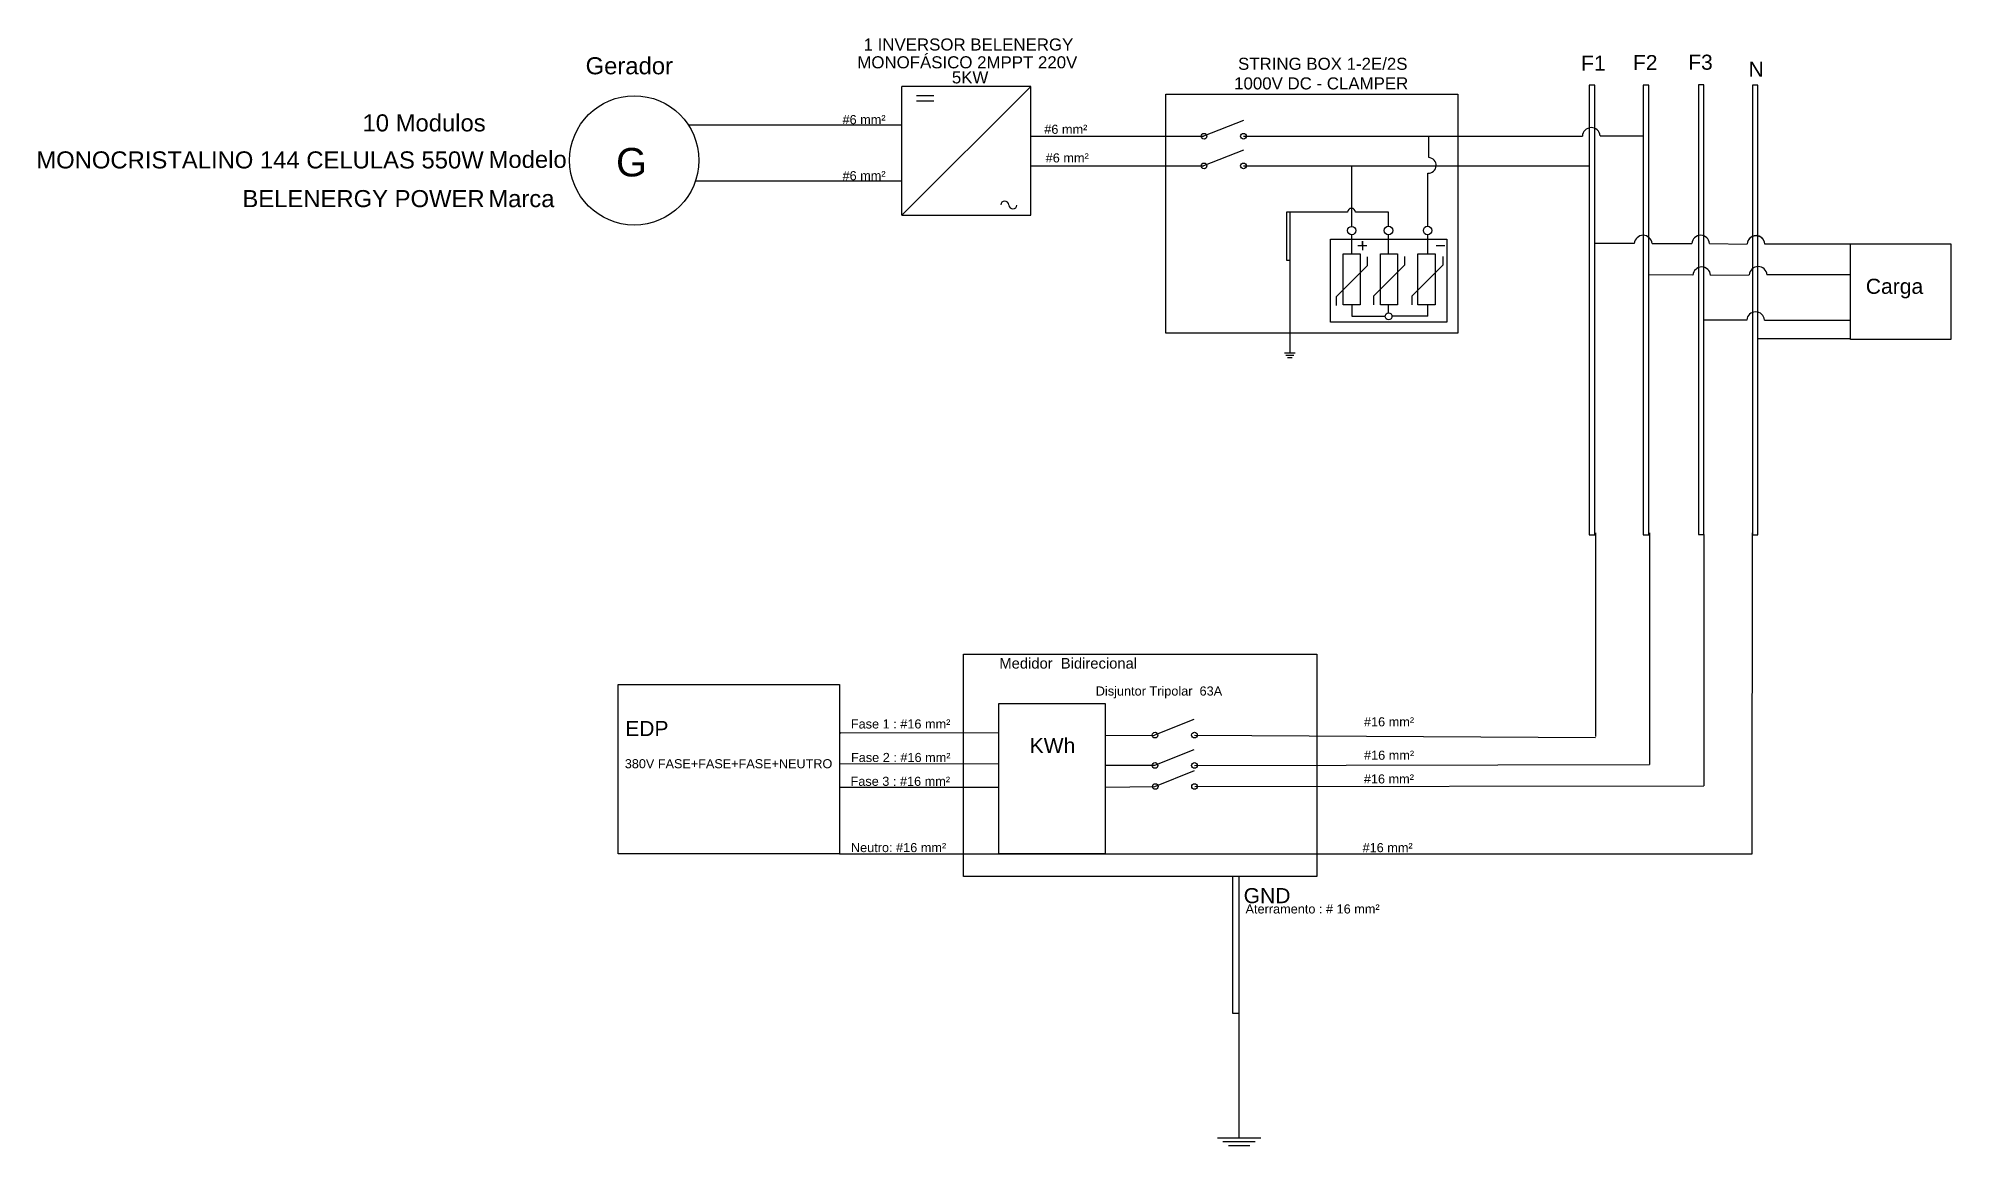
# Model space of a CAD drawing. Header units: millimetres. Extents: x 2516 to 32375, y 1259 to 18541.
import ezdxf

# ---------------------------------------------------------------- set-up
doc = ezdxf.new("R2010")
doc.units = ezdxf.units.MM
doc.styles.add('arial', font='arial.ttf')
doc.styles.get("Standard").update_dxf_attribs({"font": 'arial.ttf'})

msp = doc.modelspace()

# ---------------------------------------------------------------- linework, layer by layer
for p, q in [((18011, 17790), (16000, 17790)), ((18011, 17790), (16000, 15782)), ((16000, 15780), (16000, 17790)), ((16227, 17646), (16496, 17646)), ((18011, 15780), (18011, 17790)), ((26732, 17812), (26732, 10792)), ((26816, 17812), (26732, 17812)), ((26816, 10792), (26816, 17812)), ((27575, 17812), (27575, 11910)), ((27659, 17812), (27575, 17812)), ((27575, 17812), (27575, 10792)), ((27659, 17812), (27575, 17812)), ((27659, 11910), (27659, 17812)), ((27659, 10792), (27659, 17812)), ((28438, 17817), (28438, 11916)), ((28522, 17817), (28438, 17817)), ((28438, 17817), (28438, 10797)), ((28522, 17817), (28438, 17817)), ((28522, 11916), (28522, 17817)), ((28522, 10797), (28522, 17817)), ((29279, 17810), (29279, 11909)), ((29364, 17810), (29279, 17810)), ((29279, 17810), (29279, 10790)), ((29364, 17810), (29279, 17810)), ((29364, 11909), (29364, 17810)), ((29364, 10790), (29364, 17810)), ((16227, 17564), (16496, 17564)), ((16000, 17185), (12667, 17185)), ((26902, 17020), (27576, 17020)), ((18011, 17014), (20708, 17014)), ((21333, 17013), (26624, 17013)), ((24225, 16680), (24225, 17013)), ((18011, 16553), (20708, 16553)), ((21333, 16550), (26732, 16550)), ((23023, 15605), (23023, 16550)), ((24209, 15608), (24209, 16434)), ((16000, 16310), (12776, 16310)), ((16000, 15780), (18011, 15780)), ((23023, 15178), (23023, 15476)), ((23599, 15178), (23599, 15476)), ((24209, 15178), (24209, 15476)), ((27432, 15339), (26816, 15339)), ((27711, 15339), (28332, 15339)), ((28609, 15339), (29196, 15330)), ((29473, 15334), (30741, 15334)), ((30741, 15334), (30810, 15334)), ((23262, 14991), (22779, 14508)), ((23262, 15128), (23262, 14991)), ((23847, 14998), (23364, 14515)), ((23847, 15135), (23847, 14998)), ((24443, 14998), (23960, 14515)), ((24443, 15135), (24443, 14998)), ((28349, 14845), (27657, 14849)), ((28626, 14845), (29229, 14852)), ((29506, 14855), (30465, 14855)), ((30465, 14855), (30810, 14855)), ((22779, 14508), (22779, 14371)), ((23023, 14379), (23023, 14202)), ((23364, 14515), (23364, 14379)), ((23599, 14254), (23599, 14379)), ((23960, 14515), (23960, 14379)), ((24209, 14202), (24209, 14379)), ((23023, 14202), (23547, 14202)), ((24209, 14202), (23652, 14202)), ((29191, 14144), (28522, 14144)), ((29468, 14144), (30810, 14144)), ((29364, 13855), (30810, 13855)), ((26732, 10792), (26816, 10792)), ((26830, 10825), (26830, 7643)), ((27575, 10792), (27659, 10792)), ((27673, 10825), (27673, 7206)), ((28438, 10797), (28522, 10797)), ((28522, 10797), (28522, 6877)), ((29277, 5812), (29281, 10823)), ((29279, 10790), (29364, 10790)), ((20560, 7911), (19944, 7665)), ((15030, 7703), (15025, 7703)), ((15030, 7703), (15045, 7703)), ((17511, 7699), (15045, 7703)), ((19944, 7663), (19166, 7653)), ((20568, 7667), (26830, 7631)), ((15030, 7216), (15025, 7216)), ((17511, 7214), (15030, 7216)), ((19946, 7192), (19171, 7193)), ((20560, 7439), (19944, 7193)), ((20568, 7193), (27673, 7206)), ((20562, 7107), (19946, 6860)), ((20571, 6863), (28518, 6877)), ((15030, 6853), (17511, 6853)), ((19947, 6861), (19169, 6851)), ((15025, 5812), (29277, 5812))]:
    msp.add_line(p, q)
at = {"color": 1}
for p, q in [((21333, 17260), (20708, 17014)), ((21333, 16797), (20708, 16553)), ((23120, 15306), (23257, 15306)), ((23189, 15306), (23189, 15374)), ((23189, 15374), (23189, 15306)), ((23189, 15306), (23189, 15237))]:
    msp.add_line(p, q, dxfattribs=at)
at = {"color": 3}
for p, q in [((22057, 15827), (22007, 15827)), ((22007, 15827), (22007, 15077)), ((22957, 15827), (22057, 15827)), ((22057, 15827), (22057, 13630)), ((23599, 15827), (23081, 15827)), ((23599, 15608), (23599, 15827)), ((22007, 15077), (22057, 15077)), ((21972, 13630), (22139, 13630)), ((21995, 13597), (22118, 13597)), ((22019, 13561), (22091, 13561)), ((21164, 5460), (21164, 3328)), ((21265, 3328), (21265, 5460)), ((21164, 3328), (21265, 3328)), ((21265, 1386), (21265, 3328)), ((21602, 1377), (20928, 1377)), ((21518, 1318), (21012, 1318)), ((21434, 1259), (21097, 1259))]:
    msp.add_line(p, q, dxfattribs=at)
at = {"color": 18, "true_color": 0x000000}
msp.add_line((24342, 15306), (24479, 15306), dxfattribs=at)
for points in [[(20123, 17667), (24679, 17667), (24679, 13940), (20123, 13940)], [(22689, 15406), (24510, 15406), (24510, 14113), (22689, 14113)], [(30810, 15334), (32375, 15334), (32375, 13842), (30810, 13842)], [(22888, 15178), (23157, 15178), (23157, 14379), (22888, 14379)], [(23471, 15178), (23740, 15178), (23740, 14379), (23471, 14379)], [(24055, 15178), (24324, 15178), (24324, 14379), (24055, 14379)], [(16963, 8930), (22477, 8930), (22477, 5458), (16963, 5458)], [(11568, 8458), (15025, 8458), (15025, 5812), (11568, 5812)], [(17511, 8160), (19171, 8160), (19171, 5814), (17511, 5814)]]:
    msp.add_lwpolyline(points, close=True)
for centre, radius in [((11821, 16636), 1009), ((23023, 15540), 64.8), ((23598, 15542), 66.2), ((24208, 15542), 66.2), ((23599, 14202), 52.5), ((19952, 7667), 44), ((20568, 7667), 44), ((19952, 7193), 44), ((20568, 7193), 44), ((19956, 6865), 44), ((20569, 6865), 44)]:
    msp.add_circle(centre, radius)
at = {"color": 1}
for centre in [(20717, 17013), (21333, 17013), (20717, 16550), (21333, 16550)]:
    msp.add_circle(centre, 44, dxfattribs=at)
for centre, radius, start, end in [((26763, 17008), 139, 4.8421, 177.8925), ((24218, 16557), 123, 266.6155, 86.6155), ((17606, 15935), 63.4, 3.9499, 176.0501), ((17733, 15943), 63.4, 183.9499, 356.0501), ((27573, 15327), 139, 4.8264, 175.1736), ((28471, 15327), 139, 4.8264, 175.1736), ((29335, 15322), 139, 4.8264, 175.1489), ((29334, 15319), 139, 4.8264, 175.1489), ((28487, 14833), 139, 4.8264, 175.1736), ((29368, 14840), 139, 4.8264, 175.1489), ((29329, 14133), 139, 4.8264, 175.1736)]:
    msp.add_arc(centre, radius, start, end)
at = {"color": 3}
msp.add_arc((23019, 15825), 62.3, 1.3798, 178.6202, dxfattribs=at)

# ---------------------------------------------------------------- texts
for s, height, p in [('1 INVERSOR BELENERGY', 188.29, (15402, 18350)), ('MONOFÁSICO 2MPPT 220V', 188.29, (15304, 18072)), ('STRING BOX 1-2E/2S', 188.29, (21248, 18049)), ('F1', 235.4, (26604, 18035)), ('F2', 235.4, (27413, 18044)), ('F3', 235.4, (28276, 18050)), ('5KW', 188.3, (16780, 17837)), ('1000V DC - CLAMPER', 188.29, (21187, 17743)), ('N', 235, (29219, 17940)), ('#6 mm²', 142, (15073, 17201)), ('#6 mm²', 142, (18223, 17050)), ('G', 444, (11537, 16385)), ('#6 mm²', 142, (18245, 16604)), ('#6 mm²', 142, (15073, 16326)), ('Carga', 235.4, (31049, 14553)), ('Medidor  Bidirecional', 164.76, (17522, 8705)), ('Disjuntor Tripolar  63A', 141.98, (19027, 8284)), ('EDP', 235.4, (11680, 7652)), ('Fase 1 : #16 mm²', 141.98, (15203, 7770)), ('#16 mm²', 142, (23214, 7803)), ('KWh', 235.4, (17995, 7386)), ('380V FASE+FASE+FASE+NEUTRO', 141.22, (11674, 7150)), ('Fase 2 : #16 mm²', 141.98, (15205, 7247)), ('#16 mm²', 142, (23215, 7282)), ('Fase 3 : #16 mm²', 141.98, (15198, 6875)), ('#16 mm²', 142, (23212, 6912)), ('Neutro: #16 mm²', 141.98, (15204, 5841)), ('#16 mm²', 142, (23192, 5840)), ('GND', 235.4, (21336, 5044)), ('Aterramento : # 16 mm²', 141.98, (21365, 4883))]:
    msp.add_text(s, height=height).set_placement(p)
at = {"style": 'arial'}
for s, p in [('Gerador ', (11062, 17979)), ('Modelo', (9547, 16518)), ('Marca', (9543, 15906))]:
    msp.add_text(s, height=266.2, dxfattribs=at).set_placement(p)
at = {"color": 2, "style": 'arial'}
for s, height, p in [('10 Modulos', 266.2, (7579, 17088)), ('MONOCRISTALINO 144 CELULAS 550W', 266.22, (2486, 16510)), ('BELENERGY POWER', 266.22, (5704, 15906))]:
    msp.add_text(s, height=height, dxfattribs=at).set_placement(p)

doc.saveas('drawing.dxf')
